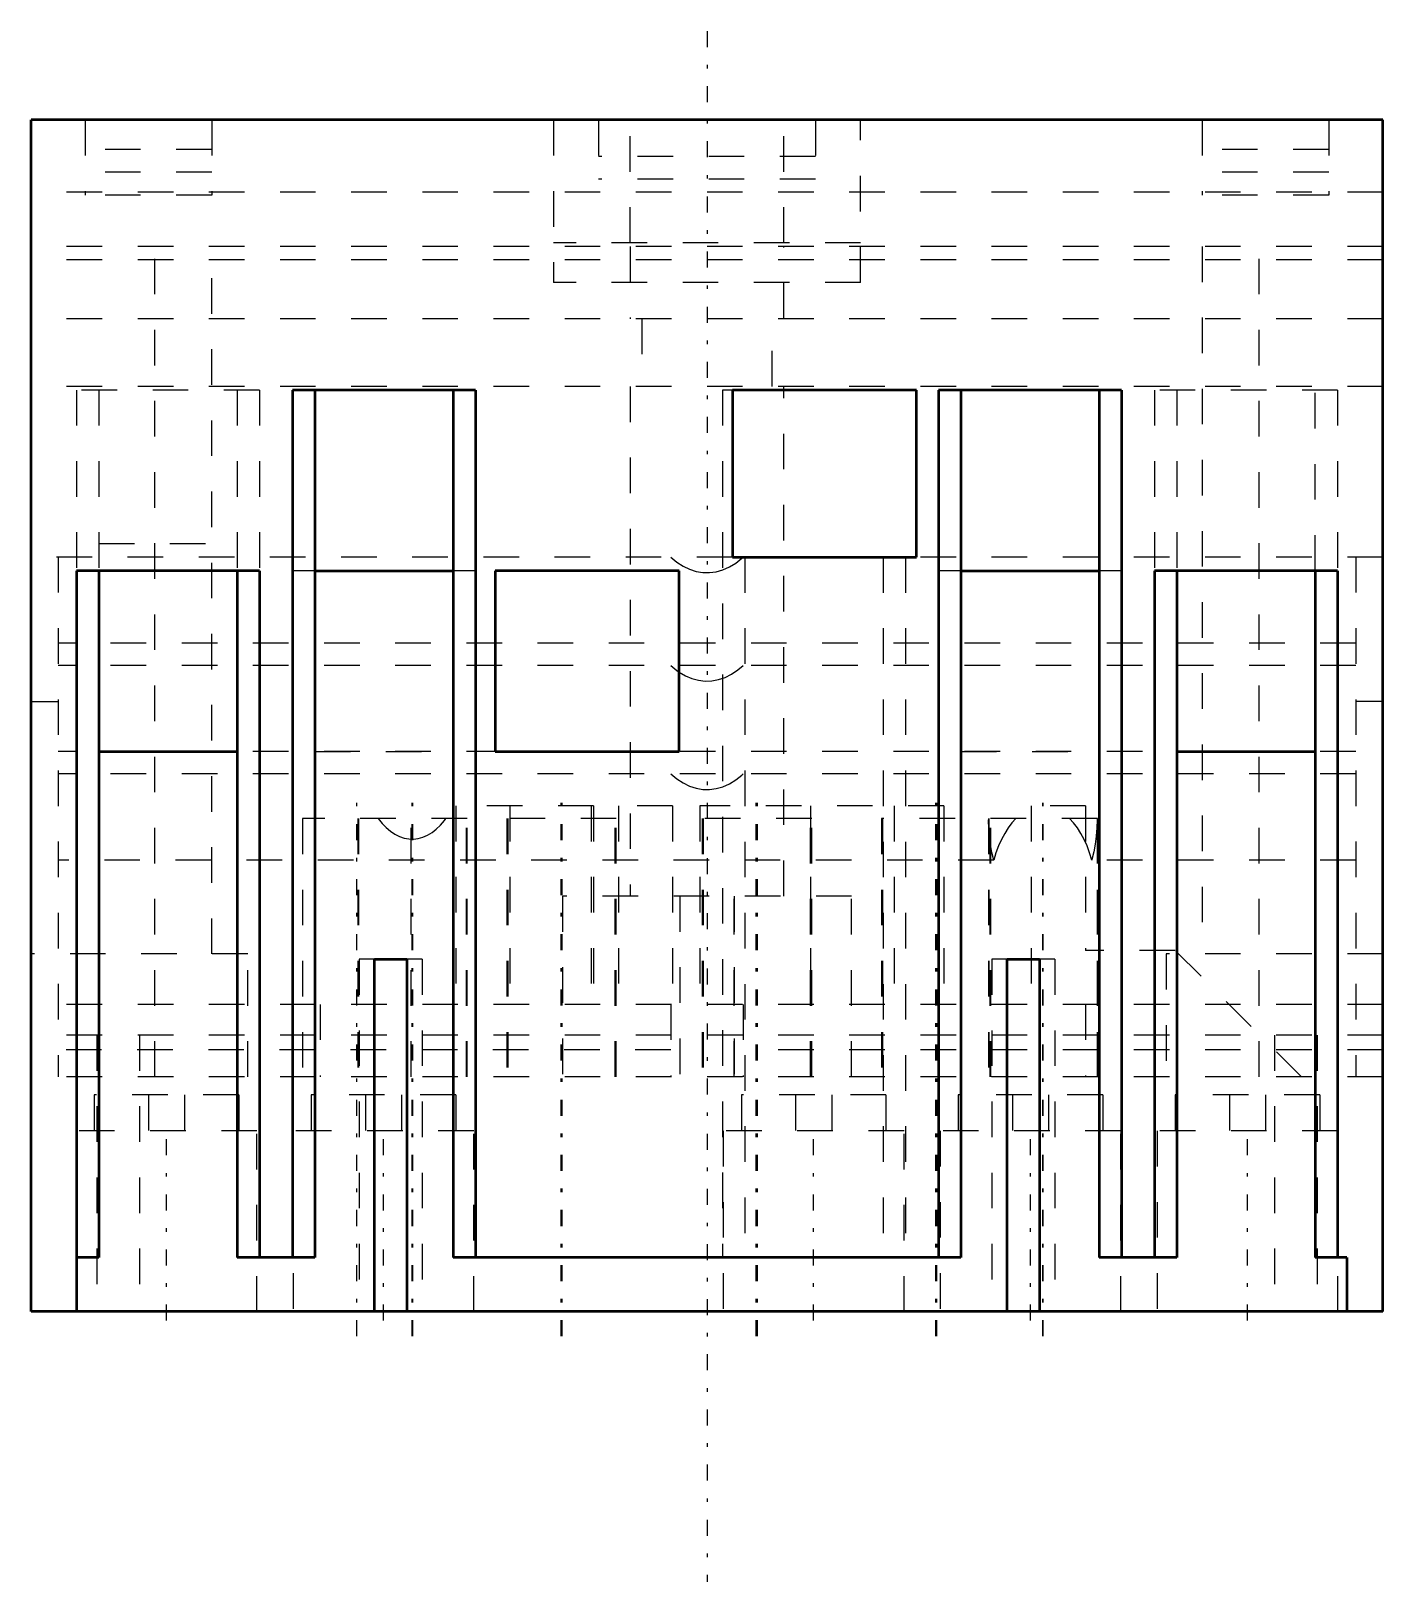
# Model space of a CAD drawing. Header units: millimetres. Extents: x 0 to 38, y -41.1 to 2.5.
import ezdxf

# ---------------------------------------------------------------- set-up
doc = ezdxf.new("R2010")
doc.units = ezdxf.units.MM
doc.linetypes.add('Center', pattern=[1.5, 0.45, -0.5, 0.05, -0.5])
doc.linetypes.add('Dashed', pattern=[2, 1, -1])
for name, color, linetype, lineweight in [('AM_0', 7, 'Continuous', 50), ('AM_7', 7, 'Center', 25), ('AM_9', 6, 'Dashed', 25)]:
    doc.layers.add(name, color=color, linetype=linetype, lineweight=lineweight)

msp = doc.modelspace()

# ---------------------------------------------------------------- linework, layer by layer
at = {"layer": 'AM_0'}
for p, q in [((38, 0), (0, 0)), ((0, -33.5), (0, 0)), ((38, -33.5), (38, 0)), ((7.346, -7.592), (7.346, -31.976)), ((12.492, -7.592), (7.346, -7.592)), ((7.976, -7.592), (7.976, -31.976)), ((11.862, -7.592), (11.862, -31.976)), ((12.492, -7.592), (12.492, -31.976)), ((19.716, -7.592), (19.716, -12.288)), ((24.886, -7.592), (19.716, -7.592)), ((24.886, -12.288), (24.886, -7.592)), ((25.508, -7.592), (25.508, -31.976)), ((30.654, -7.592), (25.508, -7.592)), ((26.138, -7.592), (26.138, -31.976)), ((30.024, -7.592), (30.024, -31.976)), ((30.654, -7.592), (30.654, -31.976)), ((19.716, -12.288), (24.886, -12.288)), ((1.275, -12.672), (1.275, -33.5)), ((6.421, -12.672), (1.275, -12.672)), ((1.905, -12.672), (1.905, -31.976)), ((5.791, -12.672), (5.791, -31.976)), ((6.421, -12.672), (6.421, -31.976)), ((7.976, -12.672), (11.862, -12.672)), ((13.046, -12.672), (13.046, -17.752)), ((18.216, -12.672), (13.046, -12.672)), ((18.216, -17.752), (18.216, -12.672)), ((26.138, -12.672), (30.024, -12.672)), ((31.579, -12.672), (31.579, -31.976)), ((36.725, -12.672), (31.579, -12.672)), ((32.209, -12.672), (32.209, -31.976)), ((36.095, -12.672), (36.095, -31.976)), ((36.725, -12.672), (36.725, -31.976)), ((1.905, -17.752), (5.791, -17.752)), ((13.046, -17.752), (18.216, -17.752)), ((32.209, -17.752), (36.095, -17.752)), ((9.652, -33.5), (9.652, -23.594)), ((9.652, -23.594), (10.566, -23.594)), ((10.566, -23.594), (10.566, -33.5)), ((27.434, -23.594), (28.348, -23.594)), ((27.434, -33.5), (27.434, -23.594)), ((28.348, -23.594), (28.348, -33.5)), ((1.905, -31.976), (1.275, -31.976)), ((7.976, -31.976), (5.791, -31.976)), ((26.138, -31.976), (11.862, -31.976)), ((32.209, -31.976), (30.024, -31.976)), ((36.985, -31.976), (36.095, -31.976)), ((36.985, -31.976), (36.985, -33.5)), ((38, -33.5), (0, -33.5))]:
    msp.add_line(p, q, dxfattribs=at)
at = {"layer": 'AM_7'}
for p, q in [((19, 2.5), (19, -41.1)), ((9.159, -34.193), (9.159, -18.947)), ((10.712, -34.193), (10.712, -18.947)), ((10.73, -34.193), (10.73, -18.947)), ((14.897, -34.193), (14.897, -18.947)), ((14.926, -34.193), (14.926, -18.947)), ((20.385, -34.193), (20.385, -18.947)), ((20.417, -34.193), (20.417, -18.947)), ((25.433, -34.193), (25.433, -18.947)), ((25.457, -34.193), (25.457, -18.947)), ((28.438, -34.193), (28.438, -18.947)), ((28.447, -34.193), (28.447, -18.947)), ((3.81, -33.754), (3.81, -28.166)), ((9.906, -33.754), (9.906, -28.166)), ((21.998, -33.754), (21.998, -28.166)), ((28.094, -33.754), (28.094, -28.166)), ((34.19, -33.754), (34.19, -28.166))]:
    msp.add_line(p, q, dxfattribs=at)
at = {"layer": 'AM_9'}
for p, q in [((1.524, 0), (1.524, -2.111)), ((5.08, 0), (5.08, -2.111)), ((14.682, 0), (14.682, -4.572)), ((15.952, 0), (15.952, -1.662)), ((16.841, -3.454), (16.841, 0)), ((21.159, -3.454), (21.159, 0)), ((22.048, 0), (22.048, -1.662)), ((23.318, -4.572), (23.318, 0)), ((32.92, 0), (32.92, -2.111)), ((36.476, 0), (36.476, -2.111)), ((5.08, -0.829), (1.524, -0.829)), ((36.476, -0.829), (32.92, -0.829)), ((22.048, -1.027), (15.952, -1.027)), ((5.08, -1.464), (1.524, -1.464)), ((22.048, -1.662), (15.952, -1.662)), ((36.476, -1.464), (32.92, -1.464)), ((38, -2.032), (0, -2.032)), ((5.08, -2.111), (1.524, -2.111)), ((36.476, -2.111), (32.92, -2.111)), ((23.318, -3.454), (14.682, -3.454)), ((38, -3.556), (0, -3.556)), ((3.48, -26.9), (3.48, -3.556)), ((5.08, -23.446), (5.08, -3.556)), ((16.841, -3.556), (16.841, -5.588)), ((21.159, -5.588), (21.159, -3.556)), ((32.92, -3.556), (32.92, -23.446)), ((34.52, -26.9), (34.52, -3.556)), ((38, -3.937), (0, -3.937)), ((23.318, -4.572), (14.682, -4.572)), ((38, -5.588), (0, -5.588)), ((17.168, -5.588), (17.168, -7.493)), ((20.832, -7.493), (20.832, -5.588)), ((38, -7.493), (0, -7.493)), ((1.275, -7.592), (1.275, -31.976)), ((6.421, -7.592), (1.275, -7.592)), ((1.905, -7.592), (1.905, -12.672)), ((5.791, -7.592), (5.791, -12.672)), ((6.421, -7.592), (6.421, -12.672)), ((16.841, -7.493), (16.841, -21.82)), ((19.438, -7.592), (19.438, -31.976)), ((19.716, -7.592), (19.438, -7.592)), ((21.159, -21.82), (21.159, -7.493)), ((31.579, -7.592), (31.579, -12.672)), ((36.725, -7.592), (31.579, -7.592)), ((32.209, -7.592), (32.209, -12.672)), ((36.095, -12.672), (36.095, -7.592)), ((36.725, -7.592), (36.725, -12.672)), ((1.905, -11.91), (5.791, -11.91)), ((19.716, -12.288), (0, -12.288)), ((0.762, -12.288), (0.762, -26.9)), ((19.716, -12.288), (19.716, -12.29)), ((19.716, -12.29), (24.886, -12.29)), ((20.068, -12.29), (20.068, -31.976)), ((23.954, -12.29), (23.954, -31.976)), ((24.584, -12.29), (24.584, -31.976)), ((24.886, -12.29), (24.886, -12.288)), ((38, -12.288), (24.886, -12.288)), ((37.238, -12.288), (37.238, -26.9)), ((7.976, -12.672), (7.346, -12.672)), ((12.492, -12.672), (11.862, -12.672)), ((26.138, -12.672), (25.508, -12.672)), ((30.654, -12.672), (30.024, -12.672)), ((37.238, -14.708), (0.762, -14.708)), ((37.238, -15.336), (0.762, -15.336)), ((0, -16.351), (0.762, -16.351)), ((38, -16.351), (37.238, -16.351)), ((37.238, -17.756), (0.762, -17.756)), ((7.976, -17.752), (11.862, -17.752)), ((26.138, -17.752), (30.024, -17.752)), ((37.238, -18.384), (0.762, -18.384)), ((11.938, -19.28), (11.938, -24.864)), ((15.814, -19.28), (11.938, -19.28)), ((13.462, -19.28), (13.462, -24.864)), ((15.748, -19.28), (15.748, -24.864)), ((15.814, -19.28), (15.814, -24.864)), ((16.51, -19.28), (16.51, -24.864)), ((18.034, -19.28), (16.51, -19.28)), ((18.034, -19.28), (18.034, -24.864)), ((25.654, -19.28), (18.796, -19.28)), ((18.796, -19.28), (18.796, -24.864)), ((21.91, -19.28), (21.91, -24.864)), ((24.262, -19.28), (24.262, -24.864)), ((25.654, -19.28), (25.654, -24.864)), ((28.113, -19.28), (28.113, -24.864)), ((29.643, -19.28), (28.113, -19.28)), ((29.643, -19.28), (29.643, -23.344)), ((7.634, -19.64), (7.634, -26.9)), ((12.255, -19.64), (7.634, -19.64)), ((9.187, -19.64), (9.187, -26.9)), ((9.205, -19.64), (9.205, -26.9)), ((10.684, -26.9), (10.684, -19.64)), ((12.237, -26.9), (12.237, -19.64)), ((12.255, -26.9), (12.255, -19.64)), ((13.372, -19.64), (13.372, -26.9)), ((16.451, -19.64), (13.372, -19.64)), ((13.401, -19.64), (13.401, -26.9)), ((16.422, -26.9), (16.422, -19.64)), ((16.451, -26.9), (16.451, -19.64)), ((18.86, -19.64), (18.86, -26.9)), ((21.942, -19.64), (18.86, -19.64)), ((18.892, -19.64), (18.892, -26.9)), ((21.91, -26.9), (21.91, -19.64)), ((21.942, -26.9), (21.942, -19.64)), ((23.908, -19.64), (23.908, -26.9)), ((29.972, -19.64), (23.908, -19.64)), ((23.932, -19.64), (23.932, -26.9)), ((26.913, -19.64), (26.913, -26.9)), ((26.922, -19.64), (26.922, -26.9)), ((26.958, -26.9), (26.958, -19.64)), ((26.982, -26.9), (26.982, -19.64)), ((29.963, -19.64), (29.963, -26.9)), ((29.972, -26.9), (29.972, -19.64)), ((27.061, -20.804), (0.762, -20.804)), ((37.238, -20.804), (29.816, -20.804)), ((14.936, -21.82), (14.936, -26.9)), ((23.064, -21.82), (14.936, -21.82)), ((18.238, -21.82), (18.238, -26.9)), ((18.241, -21.82), (18.241, -26.9)), ((19.759, -21.82), (19.759, -26.9)), ((19.762, -26.9), (19.762, -21.82)), ((23.064, -26.9), (23.064, -21.82)), ((6.096, -23.446), (0, -23.446)), ((6.096, -26.9), (6.096, -23.446)), ((32.158, -23.344), (29.643, -23.344)), ((38, -23.446), (31.904, -23.446)), ((31.904, -23.446), (31.904, -26.9)), ((35.714, -26.9), (32.158, -23.344)), ((9.22, -23.594), (9.22, -33.5)), ((9.652, -23.594), (9.22, -23.594)), ((10.998, -23.594), (10.566, -23.594)), ((10.998, -23.594), (10.998, -33.5)), ((27.002, -23.594), (27.002, -33.5)), ((27.434, -23.594), (27.002, -23.594)), ((28.78, -23.594), (28.348, -23.594)), ((28.78, -23.594), (28.78, -33.5)), ((38, -24.864), (0, -24.864)), ((8.128, -24.864), (8.128, -26.9)), ((17.984, -24.864), (17.984, -26.9)), ((20.016, -24.864), (20.016, -26.9)), ((29.643, -24.864), (29.643, -26.9)), ((38, -25.728), (0, -25.728)), ((17.984, -26.138), (0, -26.138)), ((1.854, -25.728), (1.854, -33.5)), ((3.048, -25.728), (3.048, -33.5)), ((38, -26.138), (20.016, -26.138)), ((34.952, -25.728), (34.952, -33.5)), ((36.146, -25.728), (36.146, -33.5)), ((38, -26.9), (0, -26.9)), ((1.778, -27.404), (1.778, -28.42)), ((5.842, -27.404), (1.778, -27.404)), ((3.302, -27.404), (3.302, -28.42)), ((4.318, -27.404), (4.318, -28.42)), ((5.842, -27.404), (5.842, -28.42)), ((11.938, -27.404), (7.874, -27.404)), ((7.874, -27.404), (7.874, -28.42)), ((9.398, -27.404), (9.398, -28.42)), ((10.414, -27.404), (10.414, -28.42)), ((11.938, -27.404), (11.938, -28.42)), ((19.966, -27.404), (19.966, -28.42)), ((24.03, -27.404), (19.966, -27.404)), ((21.49, -27.404), (21.49, -28.42)), ((22.506, -27.404), (22.506, -28.42)), ((24.03, -27.404), (24.03, -28.42)), ((26.062, -27.404), (26.062, -28.42)), ((30.126, -27.404), (26.062, -27.404)), ((27.586, -27.404), (27.586, -28.42)), ((28.602, -27.404), (28.602, -28.42)), ((30.126, -27.404), (30.126, -28.42)), ((36.222, -27.404), (32.158, -27.404)), ((32.158, -27.404), (32.158, -28.42)), ((33.682, -27.404), (33.682, -28.42)), ((34.698, -27.404), (34.698, -28.42)), ((36.222, -27.404), (36.222, -28.42)), ((6.35, -28.42), (1.27, -28.42)), ((1.27, -28.42), (1.27, -33.5)), ((6.35, -33.5), (6.35, -28.42)), ((12.446, -28.42), (7.366, -28.42)), ((7.366, -28.42), (7.366, -33.5)), ((12.446, -33.5), (12.446, -28.42)), ((24.538, -28.42), (19.458, -28.42)), ((19.458, -28.42), (19.458, -33.5)), ((24.538, -33.5), (24.538, -28.42)), ((30.634, -28.42), (25.554, -28.42)), ((25.554, -28.42), (25.554, -33.5)), ((30.634, -33.5), (30.634, -28.42)), ((36.73, -28.42), (31.65, -28.42)), ((31.65, -28.42), (31.65, -33.5)), ((36.73, -33.5), (36.73, -28.42))]:
    msp.add_line(p, q, dxfattribs=at)
for points in [[(17.984, -12.288), (18.154, -12.429), (18.33, -12.543), (18.512, -12.631), (18.697, -12.691), (18.884, -12.723), (19.073, -12.726), (19.26, -12.701), (19.446, -12.647), (19.629, -12.566), (19.806, -12.457), (19.978, -12.323), (20.016, -12.288)], [(17.984, -15.336), (18.154, -15.477), (18.216, -15.521)], [(18.216, -15.521), (18.394, -15.626), (18.577, -15.704), (18.763, -15.753), (18.951, -15.775), (19.14, -15.768), (19.327, -15.733), (19.512, -15.669), (19.692, -15.578), (19.868, -15.46), (20.016, -15.336)], [(17.984, -18.384), (18.154, -18.525), (18.33, -18.639), (18.512, -18.727), (18.697, -18.787), (18.884, -18.819), (19.073, -18.822), (19.26, -18.797), (19.446, -18.743), (19.629, -18.662), (19.806, -18.553), (19.978, -18.419), (20.016, -18.384)], [(9.762, -19.64), (9.87, -19.776), (9.984, -19.894), (10.104, -19.995), (10.228, -20.078), (10.356, -20.142), (10.486, -20.186), (10.619, -20.21), (10.752, -20.214), (10.884, -20.198), (11.016, -20.162), (11.145, -20.106), (11.271, -20.031), (11.392, -19.938), (11.509, -19.826), (11.619, -19.697), (11.662, -19.64)], [(27.061, -20.804), (27.009, -20.592), (26.968, -20.372), (26.938, -20.148), (26.92, -19.919), (26.913, -19.689), (26.913, -19.671)], [(27.685, -19.64), (27.572, -19.763), (27.466, -19.902), (27.367, -20.056), (27.277, -20.225), (27.195, -20.407), (27.123, -20.6), (27.061, -20.804)], [(29.816, -20.804), (29.754, -20.6), (29.681, -20.407), (29.6, -20.225), (29.509, -20.056), (29.411, -19.902), (29.304, -19.762), (29.192, -19.64)], [(29.963, -19.671), (29.957, -19.902), (29.94, -20.13), (29.911, -20.355), (29.871, -20.575), (29.82, -20.788), (29.816, -20.804)]]:
    msp.add_lwpolyline(points, dxfattribs=at)

doc.saveas('drawing.dxf')
